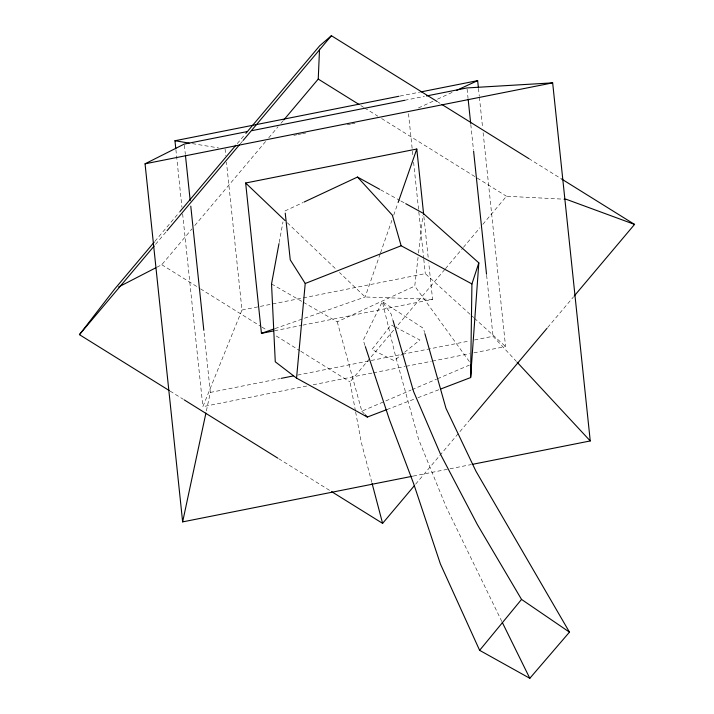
<?xml version="1.0" encoding="UTF-8"?>
<svg xmlns="http://www.w3.org/2000/svg" width="714" height="714" viewBox="0 0 714 714"><rect width="100%" height="100%" fill="white"/><g stroke="black" fill="none" stroke-linecap="round" stroke-linejoin="round"><path stroke-width="0.54" stroke-dasharray="3.57 2.68" d="M469.375 361.57L414.754 286.073L418.047 257.379M418.547 252.97L422.849 215.458M279.174 242.546L282.994 221.858M206.382 410.925L210.335 392.423L203.936 331.448M380.16 253.961L365.14 296.979L275.051 328.574M380.526 252.908L391.879 220.376M393.717 215.128L397.743 203.588M306.69 386.051L202.874 406.668L241.984 310.037L226.472 162.23M154.858 241.359L179.223 212.451M237.262 143.576L245.152 134.232M155.527 244.375L166.3 231.595M240.234 143.871L242.394 141.31M156.875 267.241L161.775 264.716L191.914 228.953M194.788 225.544L265.84 141.238M268.714 137.838L278.041 126.762M280.914 123.352L283.065 120.8M355.465 411.103L350.021 381.91L395.244 328.253M444.768 269.499L395.958 327.405L419.886 340.007L404.427 352.404M445.482 268.642L462.708 248.204M463.422 247.356L479.933 227.766M482.807 224.366L506.485 196.261L562.935 199.135M415.619 484.19L469.455 420.314M547.7 327.476L573.547 296.81M403.571 353.091L394.119 360.659L371.914 349.539L391.085 324.888L394.922 326.905M285.011 210.96L303.129 202.481M418.431 107.966L433.487 101.013M437.503 99.157L453.568 91.749M303.423 302.317L337.258 321.818L414.754 286.073M337.258 321.818L361.828 411.184L410.943 390.139M411.969 389.701L436.531 379.179M437.548 378.732L469.276 365.149M386.952 409.559L416.896 398.109M417.931 397.716L439.619 389.425M400.072 96.042L419.743 92.133M404.749 100.29L424.393 96.39M293.82 135.348L297.095 134.696M298.184 134.482L301.46 133.83M302.549 133.616L305.824 132.965M347.29 124.727L350.565 124.075M351.654 123.861L354.929 123.21M241.984 310.037L425.294 273.632L470.347 314.562M274.515 330.752L301.772 325.334M302.861 325.12L432.577 299.362L428.748 262.877M210.335 392.423L280.191 378.554M297.658 375.082L401.348 354.492M402.437 354.278L469.018 341.051M474.48 339.971L493.035 336.285L516.392 361.436M313.241 384.748L372.253 373.029M373.351 372.815L405.034 366.514M406.132 366.3L431.265 361.311M432.354 361.097L469.509 353.716M473.882 352.85L505.574 346.549L483.012 131.599M413.219 476.095L471.133 464.591M432.577 299.362L365.14 296.979L339.48 272.507M192.396 143.612L218.546 147.923M380.651 189.826L399.947 200.473M400.911 201.009L404.767 203.133M271.534 283.94L302.459 301.763M438.119 102.129L440.011 103.307M528.788 158.57L561.838 179.143M360.802 105.574L363.64 107.341M364.586 107.93L377.831 116.177M381.615 118.533L506.485 196.261M161.775 264.716L199.608 288.277M200.554 288.867L261.101 326.548M262.047 327.137L266.777 330.082M276.238 335.973L299.889 350.699M300.835 351.288L350.021 381.91M170.102 391.093L183.328 399.322M278.71 458.7L330.653 491.036M471.169 315.302L473.623 317.534M474.444 318.274L505.574 346.549M287.349 222.777L336.267 269.446M361.828 411.184L364.577 414.12M501.826 621.492L446.161 506.94L418.618 439.351L395.645 356.464L382.32 301.638L423.384 328.315L424.589 332.581M364.988 345.54L363.248 340.257L382.32 301.638L391.201 314.169L392.736 319.47M371.815 482.378L361.311 442.466L355.67 412.183M478.478 88.393L479.29 96.149M479.406 97.256L482.548 127.172M467.081 89.045L468.009 97.916M470.803 124.522L473.48 150.02M486.636 275.309L493.035 336.285M423.875 216.449L428.284 258.459M408.506 113.696L412.326 150.092M412.442 151.198L412.906 155.607M413.602 162.23L418.699 210.764M418.815 211.862L423.679 258.191M423.795 259.298L425.294 273.632M225.08 148.994L225.776 155.616M184.382 145.183L185.31 154.054M175.894 149.61L181.936 207.23M182.632 213.879L202.874 406.668"/><path stroke-width="1.07" d="M405.739 203.668L423.099 213.245L478.826 262.859L471.927 283.931L470.588 377.581L440.645 389.032M283.788 119.952L318.239 79.075L319.533 49.132M471.32 364.265L470.588 377.581L478.826 262.859M386.952 409.559L367.335 417.056L296.551 378.125L305.226 283.485L290.259 259.869L285.243 213.138M278.978 243.635L271.534 283.94L275.274 361.802L296.551 378.125M412.121 476.309L182.641 521.889L205.909 413.094M398.109 202.535L416.797 149.021L245.652 183.007L261.44 333.349L273.426 330.966M169.156 390.504L79.441 334.652L114.731 288.974L154.144 242.207M424.892 333.652L445.991 408.354L475.979 471.267L569.469 632.14L529.815 678.3L479.629 650.338L521.532 599.412L477.363 524.585L440.663 454.568L413.611 391.602L393.048 320.532M179.937 211.603L235.834 145.281M245.866 133.375L319.676 45.803L331.403 35.7L437.182 101.54M79.441 334.652L154.099 246.08M167.014 230.747L239.52 144.719M243.108 140.462L331.403 35.7M331.599 491.625L382.597 523.371L414.182 485.895M470.169 419.457L546.986 328.324M574.261 295.962L634.559 224.41L561.838 179.143M118.649 286.948L155.893 267.75M182.641 521.889L145.049 163.809L184.266 144.076L247.571 131.51M304.137 202.017L357.5 177.054L379.687 189.299M456.576 90.357L477.657 80.637L478.353 87.278M305.226 283.485L401.143 245.759L471.927 283.931M261.44 333.349L274.006 328.94M175.778 148.503L174.957 140.747L398.983 96.256M420.832 91.919L477.657 80.637M251.935 130.635L404.749 100.29M426.579 95.953L466.965 87.938L552.663 82.86L590.246 440.94L472.231 464.377M145.049 163.809L552.663 82.86M281.28 378.34L293.284 375.957M564.042 199.188L566.256 199.304L634.559 224.41M174.957 140.747L189.121 143.077M441.904 104.485L528.788 158.57M318.239 79.075L358.91 104.396M184.266 399.911L277.764 458.111M521.532 599.412L569.469 632.14M245.652 183.007L284.948 220.483M365.273 414.852L367.335 417.056M517.15 362.248L590.246 440.94M357.5 177.054L392.361 215.2L401.143 245.759M502.317 622.483L529.815 678.3M479.629 650.338L440.386 563.926L413.638 483.655L389.416 419.591L365.345 346.602M372.092 483.458L382.597 523.371M468.125 99.023L470.687 123.415M473.596 151.136L486.52 274.203M416.797 149.021L423.643 214.236M185.426 155.161L190.201 200.625M190.781 206.167L203.82 330.341"/></g></svg>
